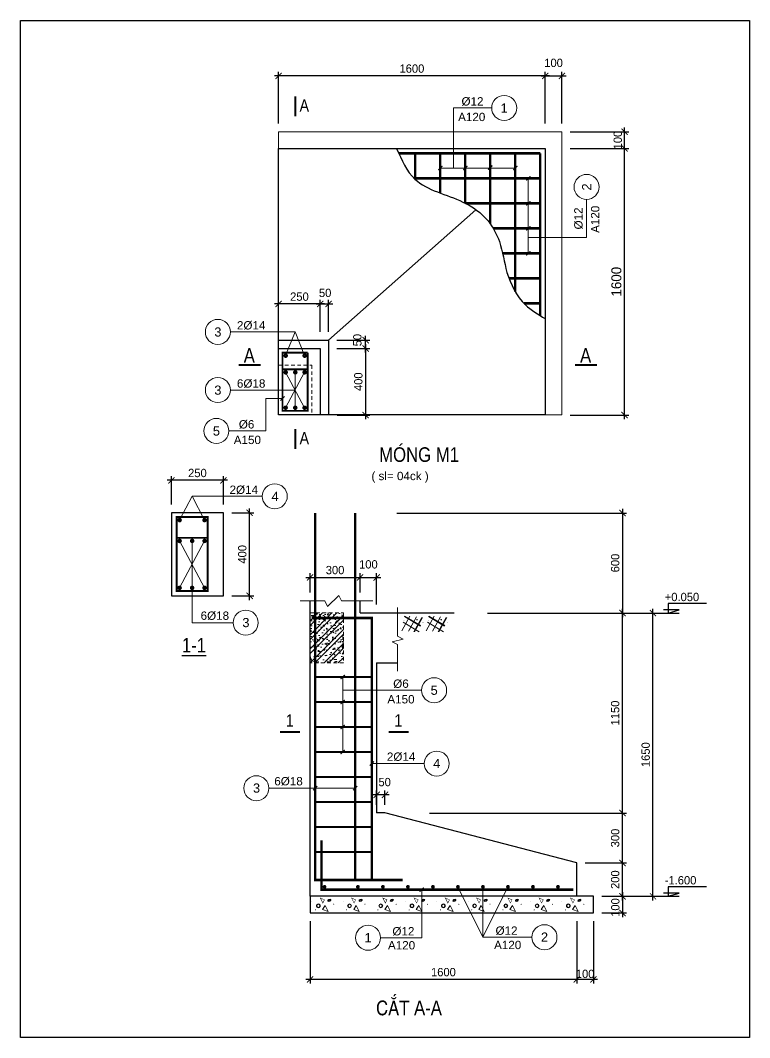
# Model space of a CAD drawing. Header units: millimetres. Extents: x -559287 to -299624, y 2351330 to 2655682.
# Drawn here: x -477368 to -459870, y 2588449 to 2612870 of the extents above; entities that cross this region are included whole.
import ezdxf
from ezdxf.enums import TextEntityAlignment as Align

# ---------------------------------------------------------------- set-up
doc = ezdxf.new("R2010")
doc.units = ezdxf.units.MM
doc.header["$LTSCALE"] = 10
doc.linetypes.add('HIDDEN', pattern=[0.3, 0.175, -0.125])
doc.linetypes.add('HIDDENX2', pattern=[0.75, 0.5, -0.25])
doc.layers.get('0').update_dxf_attribs({"lineweight": 20})
doc.layers.get('Defpoints').update_dxf_attribs({"lineweight": 20})
for name, color, linetype, lineweight in [('Dim', 251, 'Continuous', 15), ('Hatch', 137, 'Continuous', 5), ('Net khuat', 76, 'HIDDENX2', 15), ('Net manh', 8, 'Continuous', 13), ('Net thay', 4, 'Continuous', 25), ('Text', 54, 'Continuous', 25), ('Thep dai', 2, 'Continuous', 50), ('Thep doc', 140, 'Continuous', 60)]:
    doc.layers.add(name, color=color, linetype=linetype, lineweight=lineweight)
doc.layers.add('ththep', color=3, linetype='Continuous')
doc.styles.add('IN-NHO', font='VHELVEN.TTF', dxfattribs={"height": 200})
doc.styles.add('NGHIA5', font='arial_0.ttf', dxfattribs={"height": 180})
doc.styles.get("Standard").update_dxf_attribs({"font": 'nghia5.shx', "height": 200})
doc.styles.add('STYLE1-S1', font='VHARIALN.TTF')
doc.dimstyles.new('dim20', dxfattribs={"dimscale": 100, "dimtxt": 200, "dimasz": 1.5, "dimexe": 1, "dimexo": 2, "dimgap": 0.75, "dimtad": 1, "dimdec": 0, "dimlfac": 0.2, "dimzin": 0, "dimdsep": 46, "dimtxsty": 'Standard', "dimblk1": 'ARCHTICK', "dimblk2": 'ARCHTICK', "dimsah": 1, "dimcen": 0.09, "dimdle": 1, "dimclrd": 256, "dimclre": 256, "dimclrt": 54, "dimadec": 0, "dimazin": 0, "dimtfac": 1, "dimtdec": 0, "dimtofl": 0, "dimtmove": 2, "dimatfit": 3, "dimfxl": 0, "dimtolj": 1, "dimtzin": 0, "dimarcsym": 0})
doc.dimstyles.new('dim25', dxfattribs={"dimscale": 100, "dimtxt": 200, "dimasz": 1.5, "dimexe": 1, "dimexo": 2, "dimgap": 0.75, "dimtad": 1, "dimdec": 0, "dimlfac": 0.25, "dimzin": 0, "dimdsep": 46, "dimtxsty": 'Standard', "dimblk1": 'ARCHTICK', "dimblk2": 'ARCHTICK', "dimsah": 1, "dimcen": 0.09, "dimdle": 1, "dimclrd": 256, "dimclre": 256, "dimclrt": 54, "dimadec": 0, "dimazin": 0, "dimtfac": 1, "dimtdec": 0, "dimtofl": 0, "dimtmove": 2, "dimatfit": 3, "dimfxl": 0, "dimtolj": 1, "dimtzin": 0, "dimarcsym": 0})

# ---------------------------------------------------------------- blocks, each defined once
blk = doc.blocks.new('_ARCHTICK')
at = {"color": 0, "linetype": 'ByBlock', "const_width": 0.15}
blk.add_lwpolyline([(-0.5, -0.5), (0.5, 0.5)], dxfattribs=at)
blk = doc.blocks.new('*D50')
at = {"layer": 'Defpoints', "color": 0, "transparency": 16777216}
for p in [(-464374, 2609796), (-462872, 2609796), (-464374, 2603396)]:
    blk.add_point(p, dxfattribs=at)
at = {"layer": 'Dim', "lineweight": -2, "transparency": 16777216}
for p, q in [((-462872, 2603296), (-462872, 2609896)), ((-464174, 2609796), (-462772, 2609796)), ((-464174, 2603396), (-462772, 2603396))]:
    blk.add_line(p, q, dxfattribs=at)
at = {"layer": 'Dim', "lineweight": -2, "transparency": 16777216, "xscale": 150, "yscale": 150, "zscale": 150}
for p, rotation in [((-462872, 2609796), 90), ((-462872, 2603396), 270)]:
    blk.add_blockref('_ARCHTICK', p, dxfattribs=dict(at, rotation=rotation))
at = {"layer": 'Dim', "color": 54, "transparency": 16777216, "insert": (-463067, 2606596), "char_height": 200, "attachment_point": 5, "rotation": 90}
blk.add_mtext('\\A1;{\\H1.2x;1600}', dxfattribs=at)
blk = doc.blocks.new('*D51')
at = {"layer": 'Defpoints', "color": 0, "ltscale": 3, "transparency": 16777216}
for p in [(-469972, 2604994), (-469969, 2603396), (-469083, 2603396)]:
    blk.add_point(p, dxfattribs=at)
at = {"layer": 'Dim', "lineweight": -2, "ltscale": 3, "transparency": 16777216}
for p, q in [((-469772, 2604994), (-468983, 2604994)), ((-469083, 2605094), (-469083, 2603296)), ((-469769, 2603396), (-468983, 2603396))]:
    blk.add_line(p, q, dxfattribs=at)
at = {"layer": 'Dim', "lineweight": -2, "ltscale": 3, "transparency": 16777216, "xscale": 150, "yscale": 150, "zscale": 150}
for p, rotation in [((-469083, 2604994), 90), ((-469083, 2603396), 270)]:
    blk.add_blockref('_ARCHTICK', p, dxfattribs=dict(at, rotation=rotation))
at = {"layer": 'Dim', "color": 54, "ltscale": 3, "transparency": 16777216, "insert": (-469258, 2604195), "char_height": 200, "attachment_point": 5, "rotation": 90}
blk.add_mtext('\\A1;400', dxfattribs=at)
blk = doc.blocks.new('*D52')
at = {"layer": 'Defpoints', "color": 0, "ltscale": 3, "transparency": 16777216}
for p in [(-469972, 2605194), (-469972, 2604994), (-469083, 2605194)]:
    blk.add_point(p, dxfattribs=at)
at = {"layer": 'Dim', "lineweight": -2, "ltscale": 3, "transparency": 16777216}
for p, q in [((-469083, 2604894), (-469083, 2605294)), ((-469772, 2605194), (-468983, 2605194)), ((-469772, 2604994), (-468983, 2604994))]:
    blk.add_line(p, q, dxfattribs=at)
at = {"layer": 'Dim', "lineweight": -2, "ltscale": 3, "transparency": 16777216, "xscale": 150, "yscale": 150, "zscale": 150}
for p, rotation in [((-469083, 2605194), 90), ((-469083, 2604994), 270)]:
    blk.add_blockref('_ARCHTICK', p, dxfattribs=dict(at, rotation=rotation))
at = {"layer": 'Dim', "color": 54, "ltscale": 3, "transparency": 16777216, "insert": (-469282, 2605194), "char_height": 200, "attachment_point": 5, "rotation": 90}
blk.add_mtext('\\A1;50', dxfattribs=at)
blk = doc.blocks.new('*D53')
at = {"layer": 'Defpoints', "color": 0, "ltscale": 3, "transparency": 16777216}
for p in [(-471172, 2606062), (-471172, 2605194), (-470172, 2605194)]:
    blk.add_point(p, dxfattribs=at)
at = {"layer": 'Dim', "lineweight": -2, "ltscale": 3, "transparency": 16777216}
for p, q in [((-470072, 2606062), (-471272, 2606062)), ((-471172, 2605394), (-471172, 2606162)), ((-470172, 2605394), (-470172, 2606162))]:
    blk.add_line(p, q, dxfattribs=at)
at = {"layer": 'Dim', "lineweight": -2, "ltscale": 3, "transparency": 16777216, "xscale": 150, "yscale": 150, "zscale": 150, "rotation": 180}
blk.add_blockref('_ARCHTICK', (-471172, 2606062), dxfattribs=at)
at = {"layer": 'Dim', "lineweight": -2, "ltscale": 3, "transparency": 16777216, "xscale": 150, "yscale": 150, "zscale": 150}
blk.add_blockref('_ARCHTICK', (-470172, 2606062), dxfattribs=at)
at = {"layer": 'Dim', "color": 54, "ltscale": 3, "transparency": 16777216, "insert": (-470672, 2606237), "char_height": 200, "attachment_point": 5}
blk.add_mtext('\\A1;250', dxfattribs=at)
blk = doc.blocks.new('*D54')
at = {"layer": 'Defpoints', "color": 0, "ltscale": 3, "transparency": 16777216}
for p in [(-469972, 2606062), (-470172, 2605194), (-469972, 2605194)]:
    blk.add_point(p, dxfattribs=at)
at = {"layer": 'Dim', "lineweight": -2, "ltscale": 3, "transparency": 16777216}
for p, q in [((-470272, 2606062), (-469872, 2606062)), ((-470172, 2605394), (-470172, 2606162)), ((-469972, 2605394), (-469972, 2606162))]:
    blk.add_line(p, q, dxfattribs=at)
at = {"layer": 'Dim', "lineweight": -2, "ltscale": 3, "transparency": 16777216, "xscale": 150, "yscale": 150, "zscale": 150, "rotation": 180}
blk.add_blockref('_ARCHTICK', (-470172, 2606062), dxfattribs=at)
at = {"layer": 'Dim', "lineweight": -2, "ltscale": 3, "transparency": 16777216, "xscale": 150, "yscale": 150, "zscale": 150}
blk.add_blockref('_ARCHTICK', (-469972, 2606062), dxfattribs=at)
at = {"layer": 'Dim', "color": 54, "ltscale": 3, "transparency": 16777216, "insert": (-470055, 2606326), "char_height": 200, "attachment_point": 5}
blk.add_mtext('\\A1;50', dxfattribs=at)
blk = doc.blocks.new('*D55')
at = {"layer": 'Defpoints', "color": 0, "transparency": 16777216}
for p in [(-464374, 2611536), (-464774, 2610196), (-464374, 2610196)]:
    blk.add_point(p, dxfattribs=at)
at = {"layer": 'Dim', "lineweight": -2, "transparency": 16777216}
for p, q in [((-464774, 2610396), (-464774, 2611636)), ((-464374, 2610396), (-464374, 2611636)), ((-464874, 2611536), (-464274, 2611536))]:
    blk.add_line(p, q, dxfattribs=at)
at = {"layer": 'Dim', "lineweight": -2, "transparency": 16777216, "xscale": 150, "yscale": 150, "zscale": 150, "rotation": 180}
blk.add_blockref('_ARCHTICK', (-464774, 2611536), dxfattribs=at)
at = {"layer": 'Dim', "lineweight": -2, "transparency": 16777216, "xscale": 150, "yscale": 150, "zscale": 150}
blk.add_blockref('_ARCHTICK', (-464374, 2611536), dxfattribs=at)
at = {"layer": 'Dim', "color": 54, "transparency": 16777216, "insert": (-464574, 2611848), "char_height": 200, "attachment_point": 5}
blk.add_mtext('\\A1;100', dxfattribs=at)
blk = doc.blocks.new('*D56')
at = {"layer": 'Defpoints', "color": 0, "transparency": 16777216}
for p in [(-464374, 2610196), (-462872, 2610196), (-464374, 2609796)]:
    blk.add_point(p, dxfattribs=at)
at = {"layer": 'Dim', "lineweight": -2, "transparency": 16777216}
for p, q in [((-464174, 2610196), (-462772, 2610196)), ((-462872, 2609696), (-462872, 2610296)), ((-464174, 2609796), (-462772, 2609796))]:
    blk.add_line(p, q, dxfattribs=at)
at = {"layer": 'Dim', "lineweight": -2, "transparency": 16777216, "xscale": 150, "yscale": 150, "zscale": 150}
for p, rotation in [((-462872, 2610196), 90), ((-462872, 2609796), 270)]:
    blk.add_blockref('_ARCHTICK', p, dxfattribs=dict(at, rotation=rotation))
at = {"layer": 'Dim', "color": 54, "transparency": 16777216, "insert": (-463033, 2609996), "char_height": 200, "attachment_point": 5, "rotation": 90}
blk.add_mtext('\\A1;100', dxfattribs=at)
blk = doc.blocks.new('*D57')
at = {"layer": 'Defpoints', "color": 0, "transparency": 16777216}
for p in [(-471172, 2611536), (-464774, 2611064), (-471172, 2610196)]:
    blk.add_point(p, dxfattribs=at)
at = {"layer": 'Dim', "lineweight": -2, "transparency": 16777216}
for p, q in [((-471172, 2610396), (-471172, 2611636)), ((-464774, 2611264), (-464774, 2611636)), ((-464674, 2611536), (-471272, 2611536))]:
    blk.add_line(p, q, dxfattribs=at)
at = {"layer": 'Dim', "lineweight": -2, "transparency": 16777216, "xscale": 150, "yscale": 150, "zscale": 150, "rotation": 180}
blk.add_blockref('_ARCHTICK', (-471172, 2611536), dxfattribs=at)
at = {"layer": 'Dim', "lineweight": -2, "transparency": 16777216, "xscale": 150, "yscale": 150, "zscale": 150}
blk.add_blockref('_ARCHTICK', (-464774, 2611536), dxfattribs=at)
at = {"layer": 'Dim', "color": 54, "transparency": 16777216, "insert": (-467973, 2611711), "char_height": 200, "attachment_point": 5}
blk.add_mtext('\\A1;1600', dxfattribs=at)
blk = doc.blocks.new('*D58')
at = {"layer": 'Defpoints', "color": 0, "transparency": 16777216}
for p in [(-468819, 2599497), (-469217, 2598932), (-468819, 2598644)]:
    blk.add_point(p, dxfattribs=at)
at = {"layer": 'Dim', "lineweight": -2, "transparency": 16777216}
for p, q in [((-469217, 2599132), (-469217, 2599597)), ((-468819, 2598844), (-468819, 2599597)), ((-469317, 2599497), (-468719, 2599497))]:
    blk.add_line(p, q, dxfattribs=at)
at = {"layer": 'Dim', "lineweight": -2, "transparency": 16777216, "xscale": 150, "yscale": 150, "zscale": 150, "rotation": 180}
blk.add_blockref('_ARCHTICK', (-469217, 2599497), dxfattribs=at)
at = {"layer": 'Dim', "lineweight": -2, "transparency": 16777216, "xscale": 150, "yscale": 150, "zscale": 150}
blk.add_blockref('_ARCHTICK', (-468819, 2599497), dxfattribs=at)
at = {"layer": 'Dim', "color": 54, "transparency": 16777216, "insert": (-469018, 2599810), "char_height": 200, "attachment_point": 5}
blk.add_mtext('\\A1;100', dxfattribs=at)
blk = doc.blocks.new('*D59')
at = {"layer": 'Defpoints', "color": 0, "transparency": 16777216}
for p in [(-464017, 2591442), (-463617, 2591444), (-464017, 2589846)]:
    blk.add_point(p, dxfattribs=at)
at = {"layer": 'Dim', "lineweight": -2, "transparency": 16777216}
for p, q in [((-464017, 2591242), (-464017, 2589746)), ((-463617, 2591244), (-463617, 2589746)), ((-463517, 2589846), (-464117, 2589846))]:
    blk.add_line(p, q, dxfattribs=at)
at = {"layer": 'Dim', "lineweight": -2, "transparency": 16777216, "xscale": 150, "yscale": 150, "zscale": 150, "rotation": 180}
blk.add_blockref('_ARCHTICK', (-464017, 2589846), dxfattribs=at)
at = {"layer": 'Dim', "lineweight": -2, "transparency": 16777216, "xscale": 150, "yscale": 150, "zscale": 150}
blk.add_blockref('_ARCHTICK', (-463617, 2589846), dxfattribs=at)
at = {"layer": 'Dim', "color": 54, "transparency": 16777216, "insert": (-463817, 2589979), "char_height": 200, "attachment_point": 5}
blk.add_mtext('\\A1;100', dxfattribs=at)
blk = doc.blocks.new('BT')
for p, q in [((262, 50), (324, 149)), ((396, 5), (262, 50)), ((324, 149), (396, 5))]:
    blk.add_line(p, q)
for points, const_width in [([(5, 241, 1), (8, 241, 1)], 3.75), ([(87, 40, 1), (99, 40, 1)], 12), ([(340, 103, 1), (344, 103, 1)], 4.5), ([(526, 175, 1), (538, 175, 1)], 12)]:
    blk.add_lwpolyline(points, format="xyb", close=True, dxfattribs=dict(const_width=const_width))
at = {"const_width": 12}
blk.add_lwpolyline([(310, 283), (211, 326), (271, 206)], close=True, dxfattribs=at)
for radius in [45.2, 38.5]:
    blk.add_circle((162, 138), radius)
blk.add_ellipse((428, 271), major_axis=(-37.3, -20.2), ratio=0.497787)
blk.add_open_spline([(396, 254), (396, 253), (396, 253), (397, 252), (397, 252), (398, 251), (399, 251), (400, 250), (401, 250), (403, 250), (405, 249), (409, 249), (411, 250), (415, 250), (417, 251), (422, 252), (425, 253), (431, 255), (434, 257), (441, 261), (444, 263), (450, 268), (452, 270), (456, 274), (457, 276), (459, 280), (459, 281), (460, 283), (460, 284), (460, 286), (460, 286), (460, 288), (460, 288), (459, 289), (459, 289), (458, 290), (458, 290), (456, 291), (455, 291), (453, 292), (452, 292), (449, 292), (448, 292), (444, 292), (441, 292), (435, 290), (432, 289), (426, 287), (423, 286), (417, 283), (415, 281), (409, 277), (407, 275), (403, 271), (401, 269), (398, 265), (397, 264), (396, 261), (395, 259), (395, 257), (395, 257), (395, 255), (395, 255), (395, 254), (395, 254), (396, 254)], degree=3, knots=[0, 0, 0, 0, 0.131907, 0.131907, 0.263815, 0.263815, 0.395722, 0.395722, 0.52763, 0.52763, 0.73326, 0.73326, 0.938891, 0.938891, 1.144522, 1.144522, 1.350153, 1.350153, 1.646415, 1.646415, 1.942677, 1.942677, 2.238939, 2.238939, 2.460524, 2.460524, 2.682109, 2.682109, 2.84127, 2.84127, 3.000431, 3.000431, 3.159592, 3.159592, 3.318753, 3.318753, 3.477915, 3.477915, 3.637076, 3.637076, 3.796237, 3.796237, 3.955398, 3.955398, 4.208709, 4.208709, 4.462021, 4.462021, 4.715332, 4.715332, 4.968644, 4.968644, 5.221955, 5.221955, 5.475266, 5.475266, 5.685507, 5.685507, 5.895747, 5.895747, 6.046537, 6.046537, 6.197327, 6.197327, 6.283185, 6.283185, 6.283185, 6.283185])
blk = doc.blocks.new('*D60')
at = {"layer": 'Defpoints', "color": 0, "transparency": 16777216}
for p in [(-470417, 2591442), (-464017, 2591442), (-470417, 2589846)]:
    blk.add_point(p, dxfattribs=at)
at = {"layer": 'Dim', "lineweight": -2, "transparency": 16777216}
for p, q in [((-470417, 2591242), (-470417, 2589746)), ((-464017, 2591242), (-464017, 2589746)), ((-463917, 2589846), (-470517, 2589846))]:
    blk.add_line(p, q, dxfattribs=at)
at = {"layer": 'Dim', "lineweight": -2, "transparency": 16777216, "xscale": 150, "yscale": 150, "zscale": 150, "rotation": 180}
blk.add_blockref('_ARCHTICK', (-470417, 2589846), dxfattribs=at)
at = {"layer": 'Dim', "lineweight": -2, "transparency": 16777216, "xscale": 150, "yscale": 150, "zscale": 150}
blk.add_blockref('_ARCHTICK', (-464017, 2589846), dxfattribs=at)
at = {"layer": 'Dim', "color": 54, "transparency": 16777216, "insert": (-467217, 2590021), "char_height": 200, "attachment_point": 5}
blk.add_mtext('\\A1;1600', dxfattribs=at)
blk = doc.blocks.new('*D61')
at = {"layer": 'Defpoints', "color": 0, "transparency": 16777216}
for p in [(-469217, 2599497), (-470417, 2598932), (-469217, 2598932)]:
    blk.add_point(p, dxfattribs=at)
at = {"layer": 'Dim', "lineweight": -2, "transparency": 16777216}
for p, q in [((-470417, 2599132), (-470417, 2599597)), ((-469217, 2599132), (-469217, 2599597)), ((-470517, 2599497), (-469117, 2599497))]:
    blk.add_line(p, q, dxfattribs=at)
at = {"layer": 'Dim', "lineweight": -2, "transparency": 16777216, "xscale": 150, "yscale": 150, "zscale": 150, "rotation": 180}
blk.add_blockref('_ARCHTICK', (-470417, 2599497), dxfattribs=at)
at = {"layer": 'Dim', "lineweight": -2, "transparency": 16777216, "xscale": 150, "yscale": 150, "zscale": 150}
blk.add_blockref('_ARCHTICK', (-469217, 2599497), dxfattribs=at)
at = {"layer": 'Dim', "color": 54, "transparency": 16777216, "insert": (-469817, 2599672), "char_height": 200, "attachment_point": 5}
blk.add_mtext('\\A1;300', dxfattribs=at)
blk = doc.blocks.new('*D62')
at = {"layer": 'Defpoints', "color": 0, "transparency": 16777216}
for p in [(-466359, 2598643), (-462189, 2598643), (-463617, 2591842)]:
    blk.add_point(p, dxfattribs=at)
at = {"layer": 'Dim', "lineweight": -2, "transparency": 16777216}
for p, q in [((-466159, 2598643), (-462089, 2598643)), ((-462189, 2591742), (-462189, 2598743)), ((-463417, 2591842), (-462089, 2591842))]:
    blk.add_line(p, q, dxfattribs=at)
at = {"layer": 'Dim', "lineweight": -2, "transparency": 16777216, "xscale": 150, "yscale": 150, "zscale": 150}
for p, rotation in [((-462189, 2598643), 90), ((-462189, 2591842), 270)]:
    blk.add_blockref('_ARCHTICK', p, dxfattribs=dict(at, rotation=rotation))
at = {"layer": 'Dim', "color": 54, "transparency": 16777216, "insert": (-462364, 2595243), "char_height": 200, "attachment_point": 5, "rotation": 90}
blk.add_mtext('\\A1;1650', dxfattribs=at)
blk = doc.blocks.new('*D63')
at = {"layer": 'Defpoints', "color": 0, "transparency": 16777216}
for p in [(-466359, 2598643), (-462921, 2598643), (-467748, 2593842)]:
    blk.add_point(p, dxfattribs=at)
at = {"layer": 'Dim', "lineweight": -2, "transparency": 16777216}
for p, q in [((-466159, 2598643), (-462821, 2598643)), ((-462921, 2593742), (-462921, 2598743)), ((-467548, 2593842), (-462821, 2593842))]:
    blk.add_line(p, q, dxfattribs=at)
at = {"layer": 'Dim', "lineweight": -2, "transparency": 16777216, "xscale": 150, "yscale": 150, "zscale": 150}
for p, rotation in [((-462921, 2598643), 90), ((-462921, 2593842), 270)]:
    blk.add_blockref('_ARCHTICK', p, dxfattribs=dict(at, rotation=rotation))
at = {"layer": 'Dim', "color": 54, "transparency": 16777216, "insert": (-463096, 2596243), "char_height": 200, "attachment_point": 5, "rotation": 90}
blk.add_mtext('\\A1;1150', dxfattribs=at)
blk = doc.blocks.new('*D64')
at = {"layer": 'Defpoints', "color": 0, "transparency": 16777216}
for p in [(-467748, 2593842), (-462921, 2593842), (-464018, 2592642)]:
    blk.add_point(p, dxfattribs=at)
at = {"layer": 'Dim', "lineweight": -2, "transparency": 16777216}
for p, q in [((-467548, 2593842), (-462821, 2593842)), ((-462921, 2592542), (-462921, 2593942)), ((-463818, 2592642), (-462821, 2592642))]:
    blk.add_line(p, q, dxfattribs=at)
at = {"layer": 'Dim', "lineweight": -2, "transparency": 16777216, "xscale": 150, "yscale": 150, "zscale": 150}
for p, rotation in [((-462921, 2593842), 90), ((-462921, 2592642), 270)]:
    blk.add_blockref('_ARCHTICK', p, dxfattribs=dict(at, rotation=rotation))
at = {"layer": 'Dim', "color": 54, "transparency": 16777216, "insert": (-463096, 2593242), "char_height": 200, "attachment_point": 5, "rotation": 90}
blk.add_mtext('\\A1;300', dxfattribs=at)
blk = doc.blocks.new('*D65')
at = {"layer": 'Defpoints', "color": 0, "transparency": 16777216}
for p in [(-464018, 2592642), (-462921, 2592642), (-463617, 2591842)]:
    blk.add_point(p, dxfattribs=at)
at = {"layer": 'Dim', "lineweight": -2, "transparency": 16777216}
for p, q in [((-463818, 2592642), (-462821, 2592642)), ((-462921, 2591742), (-462921, 2592742)), ((-463417, 2591842), (-462821, 2591842))]:
    blk.add_line(p, q, dxfattribs=at)
at = {"layer": 'Dim', "lineweight": -2, "transparency": 16777216, "xscale": 150, "yscale": 150, "zscale": 150}
for p, rotation in [((-462921, 2592642), 90), ((-462921, 2591842), 270)]:
    blk.add_blockref('_ARCHTICK', p, dxfattribs=dict(at, rotation=rotation))
at = {"layer": 'Dim', "color": 54, "transparency": 16777216, "insert": (-463096, 2592242), "char_height": 200, "attachment_point": 5, "rotation": 90}
blk.add_mtext('\\A1;200', dxfattribs=at)
blk = doc.blocks.new('*D66')
at = {"layer": 'Defpoints', "color": 0, "transparency": 16777216}
for p in [(-463617, 2591842), (-463617, 2591442), (-462921, 2591442)]:
    blk.add_point(p, dxfattribs=at)
at = {"layer": 'Dim', "lineweight": -2, "transparency": 16777216}
for p, q in [((-463417, 2591842), (-462821, 2591842)), ((-462921, 2591942), (-462921, 2591342)), ((-463417, 2591442), (-462821, 2591442))]:
    blk.add_line(p, q, dxfattribs=at)
at = {"layer": 'Dim', "lineweight": -2, "transparency": 16777216, "xscale": 150, "yscale": 150, "zscale": 150}
for p, rotation in [((-462921, 2591842), 90), ((-462921, 2591442), 270)]:
    blk.add_blockref('_ARCHTICK', p, dxfattribs=dict(at, rotation=rotation))
at = {"layer": 'Dim', "color": 54, "transparency": 16777216, "insert": (-463092, 2591573), "char_height": 200, "attachment_point": 5, "rotation": 90}
blk.add_mtext('\\A1;100', dxfattribs=at)
blk = doc.blocks.new('A$C17747A8B')
blk.add_line((0, 0), (525, 0))
blk.add_lwpolyline([(1183, 225), (263, 225), (263, 0), (525, 75), (150, 75)])
at = {"layer": 'Text'}
blk.add_attdef('+3.900', (183, 286), '', height=180, dxfattribs=at)
blk = doc.blocks.new('*D67')
at = {"layer": 'Defpoints', "color": 0, "transparency": 16777216}
for p in [(-468819, 2594280), (-468819, 2593842), (-468619, 2593842)]:
    blk.add_point(p, dxfattribs=at)
at = {"layer": 'Dim', "lineweight": -2, "transparency": 16777216}
for p, q in [((-468519, 2594280), (-468919, 2594280)), ((-468819, 2594042), (-468819, 2594380)), ((-468619, 2594042), (-468619, 2594380))]:
    blk.add_line(p, q, dxfattribs=at)
at = {"layer": 'Dim', "lineweight": -2, "transparency": 16777216, "xscale": 150, "yscale": 150, "zscale": 150, "rotation": 180}
blk.add_blockref('_ARCHTICK', (-468819, 2594280), dxfattribs=at)
at = {"layer": 'Dim', "lineweight": -2, "transparency": 16777216, "xscale": 150, "yscale": 150, "zscale": 150}
blk.add_blockref('_ARCHTICK', (-468619, 2594280), dxfattribs=at)
at = {"layer": 'Dim', "color": 54, "transparency": 16777216, "insert": (-468627, 2594583), "char_height": 200, "attachment_point": 5}
blk.add_mtext('\\A1;50', dxfattribs=at)
blk = doc.blocks.new('Dat')
for p, q in [((100, 50), (350, 500)), ((180, 495), (680, 195)), ((186, 507), (686, 207)), ((306, 36), (556, 486)), ((475, 11), (725, 461)), ((494, 15), (744, 465)), ((141, 317), (641, 17))]:
    blk.add_line(p, q)
for points, const_width in [([(166, 358, 1), (176, 358, 1)], 10), ([(561, 394, 1), (586, 394, 1)], 25), ([(754, 310, 1), (764, 310, 1)], 10), ([(376, 105, 1), (386, 105, 1)], 10)]:
    blk.add_lwpolyline(points, format="xyb", close=True, dxfattribs=dict(const_width=const_width))
blk = doc.blocks.new('*D68')
at = {"layer": 'Defpoints', "color": 0, "transparency": 16777216}
for p in [(-468536, 2601042), (-466359, 2598643), (-462921, 2598643)]:
    blk.add_point(p, dxfattribs=at)
at = {"layer": 'Dim', "lineweight": -2, "transparency": 16777216}
for p, q in [((-462921, 2601142), (-462921, 2598543)), ((-468336, 2601042), (-462821, 2601042)), ((-466159, 2598643), (-462821, 2598643))]:
    blk.add_line(p, q, dxfattribs=at)
at = {"layer": 'Dim', "lineweight": -2, "transparency": 16777216, "xscale": 150, "yscale": 150, "zscale": 150}
for p, rotation in [((-462921, 2601042), 90), ((-462921, 2598643), 270)]:
    blk.add_blockref('_ARCHTICK', p, dxfattribs=dict(at, rotation=rotation))
at = {"layer": 'Dim', "color": 54, "transparency": 16777216, "insert": (-463096, 2599843), "char_height": 200, "attachment_point": 5, "rotation": 90}
blk.add_mtext('\\A1;600', dxfattribs=at)
blk = doc.blocks.new('*D92')
at = {"layer": 'Defpoints', "color": 0, "ltscale": 3, "transparency": 16777216}
for p in [(-473744, 2601828), (-473744, 2601051), (-472496, 2601051)]:
    blk.add_point(p, dxfattribs=at)
at = {"layer": 'Dim', "lineweight": -2, "ltscale": 3, "transparency": 16777216}
for p, q in [((-472396, 2601828), (-473844, 2601828)), ((-473744, 2601251), (-473744, 2601928)), ((-472496, 2601251), (-472496, 2601928))]:
    blk.add_line(p, q, dxfattribs=at)
at = {"layer": 'Dim', "lineweight": -2, "ltscale": 3, "transparency": 16777216, "xscale": 150, "yscale": 150, "zscale": 150, "rotation": 180}
blk.add_blockref('_ARCHTICK', (-473744, 2601828), dxfattribs=at)
at = {"layer": 'Dim', "lineweight": -2, "ltscale": 3, "transparency": 16777216, "xscale": 150, "yscale": 150, "zscale": 150}
blk.add_blockref('_ARCHTICK', (-472496, 2601828), dxfattribs=at)
at = {"layer": 'Dim', "color": 54, "ltscale": 3, "transparency": 16777216, "insert": (-473120, 2602003), "char_height": 200, "attachment_point": 5}
blk.add_mtext('\\A1;250', dxfattribs=at)
blk = doc.blocks.new('*D93')
at = {"layer": 'Defpoints', "color": 0, "ltscale": 3, "transparency": 16777216}
for p in [(-472496, 2601051), (-471868, 2601051), (-472496, 2599054)]:
    blk.add_point(p, dxfattribs=at)
at = {"layer": 'Dim', "lineweight": -2, "ltscale": 3, "transparency": 16777216}
for p, q in [((-471868, 2598954), (-471868, 2601151)), ((-472296, 2601051), (-471768, 2601051)), ((-472296, 2599054), (-471768, 2599054))]:
    blk.add_line(p, q, dxfattribs=at)
at = {"layer": 'Dim', "lineweight": -2, "ltscale": 3, "transparency": 16777216, "xscale": 150, "yscale": 150, "zscale": 150}
for p, rotation in [((-471868, 2601051), 90), ((-471868, 2599054), 270)]:
    blk.add_blockref('_ARCHTICK', p, dxfattribs=dict(at, rotation=rotation))
at = {"layer": 'Dim', "color": 54, "ltscale": 3, "transparency": 16777216, "insert": (-472043, 2600052), "char_height": 200, "attachment_point": 5, "rotation": 90}
blk.add_mtext('\\A1;400', dxfattribs=at)

msp = doc.modelspace()

# ---------------------------------------------------------------- hatches: boundary and pattern name
at = {"layer": 'Hatch'}
h = msp.add_hatch(dxfattribs=at)
h.set_pattern_fill('ANSI32', color=256, scale=25, style=0)
h.set_pattern_definition([(45, (-470417.18, 2597444.18), (-168.38, 168.38), []), (45, (-470304.93, 2597444.18), (-168.38, 168.38), [])])
h.paths.add_polyline_path([(-469617.2, 2598644.2), (-470417.2, 2598644.2), (-470417.2, 2597444.2), (-469617.2, 2597444.2)])
h = msp.add_hatch(dxfattribs=at)
h.set_pattern_fill('AR-CONC', color=256, scale=1.5, style=0)
h.set_pattern_definition([(50, (-470417.18, 2597444.18), (273.277, -23.91), [28.575, -314.325]), (355, (-470417.18, 2597444.18), (-52.864, 286.585), [22.86, -251.46]), (100.45, (-470394.4, 2597442.18), (220.414, 262.675), [24.285, -267.135]), (46.184, (-470417.18, 2597520.38), (406.62, -63.06), [42.86, -471.49]), (96.636, (-470383.3, 2597515.12), (356.11, 371.14), [36.43, -400.7]), (351.184, (-470417.2, 2597520.38), (356.11, 371.14), [34.29, -377.19]), (21, (-470379.08, 2597501.33), (227.422, -153.4), [28.575, -314.325]), (326, (-470379.08, 2597501.33), (92.703, 276.28), [22.86, -251.46]), (71.451, (-470360.13, 2597488.54), (320.125, 122.884), [24.285, -267.135]), (37.5, (-470417.18, 2597444.18), (4.633, 126.8326), [0, -248.412, 0, -255.27, 0, -252.412]), (7.5, (-470417.18, 2597444.18), (100.23, 150.271), [0, -145.542, 0, -242.697, 0, -96.203]), (327.5, (-470502.14, 2597444.18), (203.386, -8.593), [0, -95.25, 0, -297.18, 0, -394.335]), (317.5, (-470540.24, 2597444.18), (222.194, 38.14), [0, -123.825, 0, -197.358, 0, -280.035])])
h.paths.add_polyline_path([(-469617.2, 2598644.2), (-470417.2, 2598644.2), (-470417.2, 2597444.2), (-469617.2, 2597444.2)])

# ---------------------------------------------------------------- linework, layer by layer
at = {"layer": 'Hatch', "const_width": 36}
msp.add_lwpolyline([(-468316.4, 2598644.2), (-466959.1, 2598644.2)], dxfattribs=at)
at = {"layer": 'Net khuat', "linetype": 'HIDDEN', "ltscale": 50}
for points in [[(-471172, 2604594.5), (-470372, 2604594.5), (-470372, 2603396.5), (-471172, 2603396.5)], [(-469617.2, 2597444.2), (-470417.2, 2597444.2), (-470417.2, 2598644.2), (-469617.2, 2598644.2)]]:
    msp.add_lwpolyline(points, close=True, dxfattribs=at)
at = {"layer": 'Net manh'}
for p, q in [((-467294.2, 2609325.3), (-465494.2, 2609325.3)), ((-465181.4, 2607277.4), (-465181.4, 2609077.4)), ((-470775.5, 2605391.8), (-471002.8, 2604820.7)), ((-471002.8, 2604420.7), (-470548.2, 2603570.3)), ((-471002.8, 2603570.3), (-470548.2, 2604420.7)), ((-470772, 2603570.3), (-470772, 2604420.7)), ((-472947.7, 2599246.6), (-473546.8, 2600373.3)), ((-472947.7, 2600373.3), (-473546.8, 2599246.6)), ((-469634.1, 2597104.7), (-469634.1, 2595304.7)), ((-466269, 2590861), (-466269, 2592070.2))]:
    msp.add_line(p, q, dxfattribs=at)
for points in [[(-466976, 2609325.3), (-466976, 2610768), (-466059.7, 2610768)], [(-466976, 2609325.3), (-466976, 2610768), (-466059.7, 2610768)], [(-471172, 2603396.5), (-471172, 2610196.5), (-464374, 2610196.5), (-464374, 2603396.5), (-471172, 2603396.5)], [(-465181.4, 2607656.1), (-463783.1, 2607656.1), (-463783.1, 2608572.5)], [(-465181.4, 2607656.1), (-463783.1, 2607656.1), (-463783.1, 2608572.5)], [(-470548.2, 2604820.7), (-470775.5, 2605391.8), (-472329.7, 2605391.8)], [(-470775.5, 2603995.5), (-472329.7, 2603995.5)], [(-471079, 2603790), (-471474.7, 2603790), (-471474.7, 2603015.3), (-472364.5, 2603015.3)], [(-473546.8, 2600873.3), (-473245.3, 2601444.4), (-471564.2, 2601444.4)], [(-472947.7, 2600873.3), (-473245.3, 2601444.4), (-471564.2, 2601444.4)], [(-473246.4, 2600373.3), (-473246.4, 2598410.8), (-472261.2, 2598410.8)], [(-470652.1, 2598932.4), (-470063.2, 2598932.4), (-469996, 2598798.3), (-469730.4, 2599066.5), (-469663.2, 2598932.4), (-468911.2, 2598932.4)], [(-468316.4, 2597247.4), (-468316.4, 2597885.8), (-468450.5, 2597953), (-468182.3, 2598018.5), (-468316.4, 2598085.8), (-468316.4, 2598777.4)], [(-469634.1, 2596789.2), (-467739.8, 2596789.2)], [(-468935.5, 2595027.6), (-467678.3, 2595027.6)], [(-469335.5, 2594437.9), (-471405.4, 2594437.9)], [(-466869, 2592070.2), (-466269, 2590861), (-465092.5, 2590861)], [(-465669, 2592070.2), (-466269, 2590861), (-465092.5, 2590861)], [(-467736.8, 2592002.4), (-467736.8, 2590846.2), (-468725.9, 2590846.2)]]:
    msp.add_lwpolyline(points, dxfattribs=at)
at = {"layer": 'Net manh', "const_width": 30}
for points in [[(-467244.2, 2609375.3), (-467344.2, 2609275.3)], [(-466644.2, 2609375.3), (-466744.2, 2609275.3)], [(-466044.2, 2609384.5), (-466144.2, 2609284.5)], [(-465444.2, 2609375.3), (-465544.2, 2609275.3)], [(-465131.4, 2609127.4), (-465231.4, 2609027.4)], [(-465131.4, 2608527.4), (-465231.4, 2608427.4)], [(-465131.4, 2607927.4), (-465231.4, 2607827.4)], [(-465131.4, 2607327.4), (-465231.4, 2607227.4)], [(-471029, 2603840), (-471129, 2603740)], [(-469684.1, 2597054.7), (-469584.1, 2597154.7)], [(-469684.1, 2596454.7), (-469584.1, 2596554.7)], [(-469684.1, 2595854.7), (-469584.1, 2595954.7)], [(-469684.1, 2595254.7), (-469584.1, 2595354.7)], [(-468985.5, 2594977.6), (-468885.5, 2595077.6)], [(-470345.5, 2594387.9), (-470245.5, 2594487.9)], [(-469385.5, 2594387.9), (-469285.5, 2594487.9)], [(-467786.8, 2591952.4), (-467686.8, 2592052.4)]]:
    msp.add_lwpolyline(points, dxfattribs=at)
at = {"layer": 'Net manh'}
for centre in [(-465759.7, 2610768), (-465759.7, 2610768), (-463783.1, 2608872.5), (-463783.1, 2608872.5), (-472629.7, 2605391.8), (-472629.7, 2603995.5), (-472664.5, 2603015.3), (-472664.5, 2603015.3), (-471264.2, 2601444.4), (-471961.2, 2598410.8), (-467439.8, 2596789.2), (-467378.3, 2595027.6), (-471705.4, 2594437.9), (-469025.9, 2590846.2), (-464792.5, 2590861)]:
    msp.add_circle(centre, 300, dxfattribs=at)
at = {"layer": 'Net thay'}
for p, q in [((-466436.7, 2608324.5), (-469972, 2605194.5)), ((-470417.2, 2591842.4), (-470417.2, 2598932.4)), ((-469217.2, 2598644.2), (-469217.2, 2598932.4)), ((-469217.2, 2598644.2), (-468316.4, 2598644.2)), ((-468819.2, 2597444.2), (-468316.4, 2597444.2)), ((-468819.2, 2597444.2), (-468819.2, 2593842.4)), ((-468619.2, 2593842.4), (-468819.2, 2593842.4)), ((-464017.2, 2592642.4), (-468619.2, 2593842.4)), ((-464017.2, 2591842.4), (-464017.2, 2592642.4))]:
    msp.add_line(p, q, dxfattribs=at)
msp.add_lwpolyline([(-471172, 2603396.5), (-471172, 2609796.5), (-464774, 2609796.5), (-464774, 2603396.5), (-471172, 2603396.5)], dxfattribs=at)
at = {"layer": 'Net thay', "ltscale": 3}
for points in [[(-469972, 2605194.5), (-469972, 2603396.5), (-471172, 2603396.5), (-471172, 2605194.5)], [(-471172, 2604994.5), (-470172, 2604994.5), (-470172, 2603396.5), (-471172, 2603396.5)]]:
    msp.add_lwpolyline(points, close=True, dxfattribs=at)
at = {"layer": 'Net thay'}
for points in [[(-472496.4, 2601051.2), (-473744.1, 2601051.2), (-473744.1, 2599053.6), (-472496.4, 2599053.6)], [(-470417.2, 2591442.4), (-463617.2, 2591442.4), (-463617.2, 2591842.4), (-470417.2, 2591842.4)]]:
    msp.add_lwpolyline(points, close=True, dxfattribs=at)
msp.add_spline([(-468342.6, 2609796.5), (-467899.5, 2609057.8), (-466749.2, 2608509.3), (-466147.3, 2608054.2), (-465874.1, 2607558.6), (-465692, 2606820.5), (-465249.6, 2606043.4), (-464774, 2605708.9)], degree=3, dxfattribs=at)
at = {"layer": 'Text', "const_width": 50}
for points in [[(-470768.8, 2610566.1), (-470768.8, 2611043.9)], [(-471602.8, 2604595.2), (-472129.4, 2604595.2)], [(-463533, 2604595.2), (-464059.6, 2604595.2)], [(-470768.8, 2602581.5), (-470768.8, 2603059.3)], [(-471134.5, 2595788.8), (-470656.7, 2595788.8)], [(-468532, 2595788.8), (-468054.2, 2595788.8)]]:
    msp.add_lwpolyline(points, dxfattribs=at)
at = {"layer": 'Thep dai', "const_width": 45}
for points in [[(-471079, 2603896.5), (-471079, 2604894.5), (-470472, 2604894.5)], [(-470472, 2604894.5), (-470472, 2603896.5)], [(-470472, 2604494.5), (-470472, 2603496.5), (-471079, 2603496.5), (-471079, 2604494.5), (-470472, 2604494.5)], [(-472871.4, 2599923.6), (-472871.4, 2600946.2), (-473619.1, 2600946.2), (-473619.1, 2599923.6)], [(-468935.5, 2597104.7), (-470298.8, 2597104.7)], [(-468935.5, 2596504.7), (-470298.8, 2596504.7)], [(-468935.5, 2595904.7), (-470298.8, 2595904.7)], [(-468935.5, 2595304.7), (-470298.8, 2595304.7)], [(-468935.5, 2594704.7), (-470298.8, 2594704.7)], [(-468935.5, 2594104.7), (-470298.8, 2594104.7)], [(-468935.5, 2593504.7), (-470298.8, 2593504.7)], [(-468935.5, 2592904.7), (-470298.8, 2592904.7)]]:
    msp.add_lwpolyline(points, dxfattribs=at)
msp.add_lwpolyline([(-472871.4, 2600446.2), (-473619.1, 2600446.2), (-473619.1, 2599173.6), (-472871.4, 2599173.6)], close=True, dxfattribs=at)
at = {"layer": 'Thep doc', "ltscale": 10, "const_width": 60}
for points in [[(-464894.2, 2609675.9), (-468288.8, 2609675.9)], [(-467894.2, 2609052.9), (-467894.2, 2609675.9)], [(-467294.2, 2608724.6), (-467294.2, 2609675.9)], [(-466694.2, 2608482), (-466694.2, 2609675.9)], [(-466094.2, 2607985.4), (-466094.2, 2609675.9)], [(-465494.2, 2606356.1), (-465494.2, 2609675.9)], [(-464894.2, 2605781.4), (-464894.2, 2609675.9)], [(-464894.2, 2609075.9), (-467918.2, 2609075.9)], [(-464894.2, 2608475.9), (-466682.5, 2608475.9)], [(-464894.2, 2607875.9), (-466021.8, 2607875.9)], [(-464894.2, 2607275.9), (-465797.1, 2607275.9)], [(-464894.2, 2606675.9), (-465644.6, 2606675.9)], [(-464894.2, 2606075.9), (-465282.3, 2606075.9)], [(-469117.9, 2592234.8), (-470295.5, 2592234.8), (-470295.5, 2601043)], [(-468594.3, 2592234.8), (-469335.5, 2592234.8), (-469335.5, 2601043)], [(-468194.3, 2592234.8), (-468935.5, 2592234.8), (-468935.5, 2598524.2), (-470378.9, 2598524.2)], [(-470144.5, 2593185.2), (-470144.5, 2592002.4), (-464103.3, 2592002.4)]]:
    msp.add_lwpolyline(points, dxfattribs=at)
at = {"layer": 'Thep doc'}
for points, const_width in [([(-471002.8, 2604844.7, -1), (-471002.8, 2604796.7, -1)], 60), ([(-470548.2, 2604844.7, 1), (-470548.2, 2604796.7, 1)], 60), ([(-471002.8, 2604444.7, -1), (-471002.8, 2604396.7, -1)], 60), ([(-470772, 2604444.7, 1), (-470772, 2604396.7, 1)], 60), ([(-470548.2, 2604444.7, 1), (-470548.2, 2604396.7, 1)], 60), ([(-471002.8, 2603546.3, 1), (-471002.8, 2603594.3, 1)], 60), ([(-470772, 2603546.3, -1), (-470772, 2603594.3, -1)], 60), ([(-470548.2, 2603546.3, -1), (-470548.2, 2603594.3, -1)], 60), ([(-473546.8, 2600903.3, -1), (-473546.8, 2600843.3, -1)], 48), ([(-472947.7, 2600903.3, 1), (-472947.7, 2600843.3, 1)], 48), ([(-473546.8, 2600403.3, -1), (-473546.8, 2600343.3, -1)], 48), ([(-473246.4, 2600403.3, -1), (-473246.4, 2600343.3, -1)], 48), ([(-472947.7, 2600403.3, 1), (-472947.7, 2600343.3, 1)], 48), ([(-473546.8, 2599216.6, 1), (-473546.8, 2599276.6, 1)], 48), ([(-473246.4, 2599216.6, 1), (-473246.4, 2599276.6, 1)], 48), ([(-472947.7, 2599216.6, -1), (-472947.7, 2599276.6, -1)], 48), ([(-470091.5, 2592070.2, 1), (-470046.5, 2592070.2, 1)], 45), ([(-469291.5, 2592070.2, 1), (-469246.5, 2592070.2, 1)], 45), ([(-468691.5, 2592070.2, 1), (-468646.5, 2592070.2, 1)], 45), ([(-468091.5, 2592070.2, 1), (-468046.5, 2592070.2, 1)], 45), ([(-467491.5, 2592070.2, 1), (-467446.5, 2592070.2, 1)], 45), ([(-466891.5, 2592070.2, 1), (-466846.5, 2592070.2, 1)], 45), ([(-466291.5, 2592070.2, 1), (-466246.5, 2592070.2, 1)], 45), ([(-465691.5, 2592070.2, 1), (-465646.5, 2592070.2, 1)], 45), ([(-465091.5, 2592070.2, 1), (-465046.5, 2592070.2, 1)], 45), ([(-464491.5, 2592070.2, 1), (-464446.5, 2592070.2, 1)], 45)]:
    msp.add_lwpolyline(points, format="xyb", close=True, dxfattribs=dict(at, const_width=const_width))
at = {"layer": 'ththep'}
msp.add_lwpolyline([(-477367.9, 2612870.1), (-459870, 2612870.1), (-459870, 2588449.3), (-477367.9, 2588449.3)], close=True, dxfattribs=at)

# ---------------------------------------------------------------- block references
at = {"layer": 'Hatch', "xscale": 0.7680000000400469, "yscale": 0.7680000001564622, "zscale": 0.7680000000000001}
for p in [(-468291.5, 2598180.3), (-467710.7, 2598180.3)]:
    msp.add_blockref('Dat', p, dxfattribs=at)
at = {"layer": 'Hatch', "row_count": 1, "column_count": 9, "row_spacing": 0, "column_spacing": 750}
msp.add_blockref('BT', (-470381.9, 2591476), dxfattribs=at)
at = {"layer": 'Net thay'}
ref = msp.add_blockref('A$C17747A8B', (-462088.9, 2598643.1), dxfattribs=at)
ref.add_attrib('+3.900', '+0.050', (-461906.1, 2598928.6), dxfattribs={"layer": 'Text', "height": 200})
ref = msp.add_blockref('A$C17747A8B', (-462088.9, 2591842.4), dxfattribs=at)
ref.add_attrib('+3.900', '-1.600', (-461906.1, 2592127.9), dxfattribs={"layer": 'Text', "height": 200})

# ---------------------------------------------------------------- texts
at = {"layer": 'Text'}
for s, height, style, p in [('A', 300, 'STYLE1-S1', (-470555.1, 2610824.7)), ('1', 220, 'IN-NHO', (-465760.8, 2610765.2)), ('3', 220, 'IN-NHO', (-472628.6, 2605389.3)), ('a', 350, 'STYLE1-S1', (-471874.5, 2604827)), ('a', 350, 'STYLE1-S1', (-463804.6, 2604827)), ('3', 220, 'IN-NHO', (-472628.6, 2603993)), ('5', 220, 'IN-NHO', (-472663.4, 2603012.5)), ('A', 300, 'STYLE1-S1', (-470555.1, 2602840.1)), ('4', 220, 'IN-NHO', (-471256.1, 2601441.9)), ('3', 220, 'IN-NHO', (-471956, 2598413.6)), ('5', 220, 'IN-NHO', (-467439.4, 2596789.2)), ('1', 300, 'STYLE1-S1', (-470902.4, 2596063.6)), ('1', 300, 'STYLE1-S1', (-468299.9, 2596063.6)), ('4', 220, 'IN-NHO', (-467377.2, 2595030.4)), ('3', 220, 'IN-NHO', (-471701.5, 2594440.7)), ('1', 220, 'IN-NHO', (-469024.8, 2590849)), ('2', 220, 'IN-NHO', (-464791.4, 2590863.8)), ('c¾t a-a', 350, 'STYLE1-S1', (-468043.3, 2589163.4))]:
    msp.add_text(s, height=height, dxfattribs=dict(at, style=style)).set_placement(p, align=Align.MIDDLE_CENTER)
at = {"layer": 'Text', "ltscale": 3, "style": 'NGHIA5'}
for s, p in [('%%C12', (-466519.5, 2610825.3)), ('A120', (-466538.1, 2610451.4)), ('2%%C14', (-471830, 2605449.2)), ('6%%C18', (-471830, 2604052.9)), ('%%C6', (-471939.9, 2603072.6)), ('A150', (-471921.3, 2602698.6)), ('2%%C14', (-472006.5, 2601501.8)), ('6%%C18', (-472701.3, 2598479.3)), ('%%c6', (-468235.8, 2596846.6)), ('A150', (-468235.8, 2596472.6)), ('2%%C14', (-468232.3, 2595094.6)), ('6%%C18', (-470933.6, 2594504.9)), ('%%C12', (-468177.6, 2590903.5)), ('%%C12', (-465703.1, 2590918.3)), ('A120', (-468221.8, 2590567.1)), ('A120', (-465675.4, 2590574.4))]:
    msp.add_text(s, height=200, dxfattribs=at).set_placement(p, align=Align.CENTER)
at = {"layer": 'Text', "style": 'IN-NHO'}
msp.add_text('2', height=220, rotation=90, dxfattribs=at).set_placement((-463779.9, 2608869.9), align=Align.MIDDLE_CENTER)
at = {"layer": 'Text', "ltscale": 3, "style": 'NGHIA5'}
for s, p in [('A120', (-463476.3, 2608094)), ('%%C12', (-463879.1, 2608114.6))]:
    msp.add_text(s, height=200, rotation=90, dxfattribs=at).set_placement(p, align=Align.CENTER)
at = {"layer": 'Text', "style": 'STYLE1-S1'}
for s, p in [('MãNG M1', (-468759, 2602271)), ('%%U1-1', (-473492, 2597695.5))]:
    msp.add_text(s, height=350, dxfattribs=at).set_placement(p)
at = {"layer": 'Text', "ltscale": 3, "style": 'NGHIA5'}
msp.add_text('( sl= 04ck )', height=200, dxfattribs=at).set_placement((-468944.9, 2601832.6))

# ---------------------------------------------------------------- dimensions: what is measured, and where the dimension line sits
at = {"layer": 'Dim'}
for base, p1, p2, picture, middle in [((-471172.0286777, 2611535.5941084), (-464774.0286777, 2611063.5424215), (-471172.0286777, 2610196.49114), '*D57', (-467973.0286777, 2611710.5941084)), ((-464374, 2611535.6), (-464774, 2610196.5), (-464374, 2610196.5), '*D55', (-464574, 2611848.1)), ((-468819.1789701, 2599497.0762066), (-469217.1789701, 2598932.4309417), (-468819.1789701, 2598644.1762266), '*D58', (-469018.1789701, 2599809.5762066)), ((-469217.2, 2599497.1), (-470417.2, 2598932.4), (-469217.2, 2598932.4), '*D61', (-469817.2, 2599672.1))]:
    dim = msp.add_linear_dim(base=base, p1=p1, p2=p2, dimstyle='dim25', dxfattribs=at)
    dim.commit()
    dim.dimension.update_dxf_attribs({"geometry": picture, "text_midpoint": middle})
for base, p1, p2, angle, picture, middle in [((-462871.9, 2610196.5), (-464374, 2609796.5), (-464374, 2610196.5), 90, '*D56', (-463032.9, 2609996.5)), ((-462920.7, 2591442.4), (-463617.2, 2591842.4), (-463617.2, 2591442.4), 90, '*D66', (-463092, 2591572.8)), ((-464017.2, 2589846.1), (-463617.2, 2591443.5), (-464017.2, 2591442.4), 180, '*D59', (-463817.2, 2589978.9))]:
    dim = msp.add_linear_dim(base=base, p1=p1, p2=p2, angle=angle, dimstyle='dim25', dxfattribs=at)
    dim.commit()
    dim.dimension.update_dxf_attribs({"geometry": picture, "text_midpoint": middle, "dimtype": 160})
for base, p1, p2, text, picture, middle in [((-462871.9, 2609796.5), (-464374, 2603396.5), (-464374, 2609796.5), '{\\H1.2x;<>}', '*D50', (-463066.9, 2606596.5)), ((-462920.7, 2598643.1), (-467748.4, 2593842.4), (-466359.1, 2598643.1), '1150', '*D63', (-463095.7, 2596242.8)), ((-462188.9, 2598643.1), (-463617.2, 2591842.4), (-466359.1, 2598643.1), '1650', '*D62', (-462363.9, 2595242.8))]:
    dim = msp.add_linear_dim(base=base, p1=p1, p2=p2, angle=90, text=text, dimstyle='dim25', dxfattribs=at)
    dim.commit()
    dim.dimension.update_dxf_attribs({"geometry": picture, "text_midpoint": middle})
at = {"layer": 'Dim', "ltscale": 3}
dim = msp.add_linear_dim(base=(-469972, 2606062.2), p1=(-470172, 2605194.5), p2=(-469972, 2605194.5), dimstyle='dim25', dxfattribs=at)
dim.commit()
dim.dimension.update_dxf_attribs({"geometry": '*D54', "text_midpoint": (-470055, 2606325.9), "dimtype": 160})
dim = msp.add_linear_dim(base=(-471172, 2606062.2), p1=(-470172, 2605194.5), p2=(-471172, 2605194.5), dimstyle='dim25', dxfattribs=at)
dim.commit()
dim.dimension.update_dxf_attribs({"geometry": '*D53', "text_midpoint": (-470672, 2606237.2)})
dim = msp.add_linear_dim(base=(-469083.3, 2605194.5), p1=(-469972, 2604994.5), p2=(-469972, 2605194.5), angle=270, dimstyle='dim25', dxfattribs=at)
dim.commit()
dim.dimension.update_dxf_attribs({"geometry": '*D52', "text_midpoint": (-469282.3, 2605194.5), "dimtype": 160})
for base, p1, p2, angle, dimstyle, picture, middle in [((-469083.2741494, 2603396.4911399), (-469972.0286777, 2604994.4911399), (-469968.8004083, 2603396.4911399), 270, 'dim25', '*D51', (-469258.2741494, 2604195.4911399)), ((-473744.1, 2601828.2), (-472496.4, 2601051.2), (-473744.1, 2601051.2), 180, 'dim20', '*D92', (-473120.3, 2602003.2)), ((-471867.9, 2601051.2), (-472496.4, 2599053.6), (-472496.4, 2601051.2), 270, 'dim20', '*D93', (-472042.9, 2600052.4))]:
    dim = msp.add_linear_dim(base=base, p1=p1, p2=p2, angle=angle, dimstyle=dimstyle, dxfattribs=at)
    dim.commit()
    dim.dimension.update_dxf_attribs({"geometry": picture, "text_midpoint": middle})
at = {"layer": 'Dim'}
for base, p1, p2, angle, picture, middle in [((-462920.7, 2598643.1), (-468535.5, 2601041.9), (-466359.1, 2598643.1), 270, '*D68', (-463095.7, 2599842.5)), ((-462920.7, 2593842.4), (-464017.7, 2592642.4), (-467748.4, 2593842.4), 90, '*D64', (-463095.7, 2593242.4)), ((-462920.7, 2592642.4), (-463617.2, 2591842.4), (-464017.7, 2592642.4), 90, '*D65', (-463095.7, 2592242.4)), ((-470417.2, 2589846.1), (-464017.2, 2591442.4), (-470417.2, 2591442.4), 180, '*D60', (-467217.2, 2590021.1))]:
    dim = msp.add_linear_dim(base=base, p1=p1, p2=p2, angle=angle, dimstyle='dim25', dxfattribs=at)
    dim.commit()
    dim.dimension.update_dxf_attribs({"geometry": picture, "text_midpoint": middle})
dim = msp.add_linear_dim(base=(-468819.2, 2594280.2), p1=(-468619.2, 2593842.4), p2=(-468819.2, 2593842.4), dimstyle='dim25', dxfattribs=at)
dim.commit()
dim.dimension.update_dxf_attribs({"geometry": '*D67', "text_midpoint": (-468627.2, 2594582.7), "dimtype": 160})

doc.saveas('drawing.dxf')
